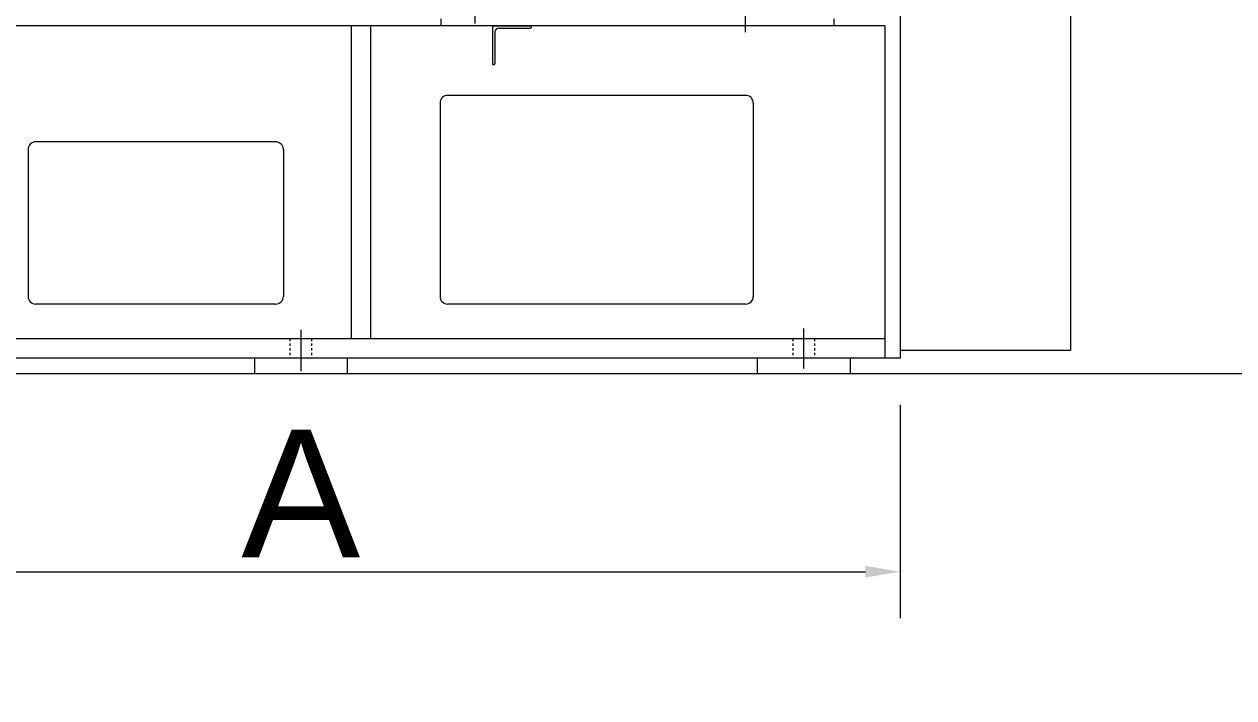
# Model space of a CAD drawing. Header units: millimetres. Extents: x 0 to 559189, y 1 to 426050.
# Drawn here: x 279217 to 318934, y 257316 to 279440 of the extents above; entities that cross this region are included whole.
import ezdxf

# ---------------------------------------------------------------- set-up
doc = ezdxf.new("R2010")
doc.units = ezdxf.units.MM
doc.header["$LTSCALE"] = 25.4
doc.linetypes.add('CENTER', pattern=[50.8, 31.75, -6.35, 6.35, -6.35])
doc.linetypes.add('EB_DASH', pattern=[6, 3, -3])
doc.layers.get('Defpoints').update_dxf_attribs({"lineweight": 5})
for name, color, linetype, lineweight in [('CAXA0', 7, 'Continuous', 5), ('CAXA1', 5, 'CENTER', 5), ('CAXA2', 6, 'EB_DASH', 5)]:
    doc.layers.add(name, color=color, linetype=linetype, lineweight=lineweight)
doc.styles.add('Roman', font='arial.ttf')
doc.styles.get("Standard").update_dxf_attribs({"font": 'arial.ttf'})
doc.dimstyles.new('ISO-25', dxfattribs={"dimscale": 30, "dimtxt": 38.1, "dimasz": 38.1, "dimexe": 50.8, "dimexo": 50.8, "dimgap": 15.875, "dimtad": 1, "dimtih": 1, "dimtoh": 1, "dimdec": 1, "dimlfac": 0.03937, "dimdsep": 46, "dimtxsty": 'Standard', "dimcen": 63.5, "dimclrd": 7, "dimclre": 7, "dimclrt": 7, "dimadec": 0, "dimazin": 0, "dimtfac": 1, "dimtdec": 1, "dimtmove": 0, "dimatfit": 3, "dimfxl": 25.4, "dimlwd": 5, "dimlwe": 5, "dimarcsym": 0})

# ---------------------------------------------------------------- blocks, each defined once
blk = doc.blocks.new('*D16')
at = {"color": 7, "linetype": 'Continuous', "lineweight": 5, "transparency": 16777216}
for p, q in [((213432, 276284), (213432, 248319)), ((334844, 266435), (334844, 248319)), ((214575, 249843), (333701, 249843))]:
    blk.add_line(p, q, dxfattribs=at)
at = {"color": 7, "transparency": 16777216}
for points in [[(214575, 250033), (214575, 249652), (213432, 249843)], [(333701, 250033), (333701, 249652), (334844, 249843)]]:
    blk.add_solid(points, dxfattribs=at)
at = {"layer": 'Defpoints', "color": 0, "transparency": 16777216}
for p in [(213432, 277808), (334844, 267959), (334844, 249843)]:
    blk.add_point(p, dxfattribs=at)
at = {"color": 7, "lineweight": 5, "transparency": 16777216, "insert": (267494, 252486), "char_height": 4191, "attachment_point": 5, "style": 'Roman'}
blk.add_mtext('C', dxfattribs=at)
blk = doc.blocks.new('*D17')
at = {"color": 7, "linetype": 'Continuous', "lineweight": 5, "transparency": 16777216}
for p, q in [((268613, 266943), (268613, 259934)), ((307983, 266943), (307983, 259934)), ((269756, 261458), (306840, 261458))]:
    blk.add_line(p, q, dxfattribs=at)
at = {"color": 7, "transparency": 16777216}
for points in [[(269756, 261648), (269756, 261267), (268613, 261458)], [(306840, 261648), (306840, 261267), (307983, 261458)]]:
    blk.add_solid(points, dxfattribs=at)
at = {"layer": 'Defpoints', "color": 0, "transparency": 16777216}
for p in [(268613, 268467), (307983, 268467), (307983, 261458)]:
    blk.add_point(p, dxfattribs=at)
at = {"color": 7, "lineweight": 5, "transparency": 16777216, "insert": (288298, 264029), "char_height": 4191, "attachment_point": 5, "style": 'Roman'}
blk.add_mtext('A', dxfattribs=at)

msp = doc.modelspace()

# ---------------------------------------------------------------- linework, layer by layer
at = {"color": 7, "lineweight": 5}
for p, q in [((286773.99, 268467.37), (286773.99, 267959.37)), ((289821.99, 268467.37), (289821.99, 267959.37)), ((303283.99, 268467.37), (303283.99, 267959.37)), ((306331.99, 268467.37), (306331.99, 267959.37))]:
    msp.add_line(p, q, dxfattribs=at)
at = {"layer": 'CAXA0', "color": 7, "linetype": 'Continuous', "lineweight": 5}
for p, q in [((307982.98, 281294.28), (307982.98, 268467.37)), ((313570.89, 280024.37), (313570.89, 268721.37)), ((307475.04, 279389.35), (268612.98, 279389.35)), ((289949.04, 279389.37), (289949.04, 269102.37)), ((290584.04, 279389.37), (290584.04, 269102.37)), ((294597.23, 279389.35), (294597.23, 278119.35)), ((294597.23, 279389.35), (295867.23, 279389.35)), ((294813.13, 279313.15), (295841.83, 279313.15)), ((295867.23, 279389.35), (295867.23, 279338.55)), ((307475.04, 279389.35), (307475.04, 268467.37)), ((307982.89, 279341.55), (307982.89, 275853.42)), ((294673.43, 279173.45), (294673.43, 278144.75)), ((307474.98, 279135.6), (307474.98, 271375.9)), ((294597.23, 278119.35), (294648.03, 278119.35)), ((292870.04, 276849.37), (292870.04, 270499.37)), ((302903.04, 277103.37), (293124.04, 277103.37)), ((302839.33, 277103.04), (302001.13, 277103.04)), ((303157.04, 276849.37), (303157.04, 270499.37)), ((279344.54, 275325.37), (279344.54, 270499.37)), ((287472.54, 275579.37), (279598.54, 275579.37)), ((287726.54, 275325.37), (287726.54, 270499.37)), ((287472.54, 270245.37), (279598.54, 270245.37)), ((302903.04, 270245.37), (293124.04, 270245.37)), ((307474.98, 270385.3), (307474.98, 268467.37)), ((307982.98, 270385.3), (307982.98, 268974.34)), ((307474.98, 269102.37), (268613.04, 269102.37)), ((313570.89, 268721.37), (307982.98, 268721.37)), ((307982.98, 268467.37), (268612.98, 268467.37)), ((353117.24, 267959.37), (212596.13, 267959.37))]:
    msp.add_line(p, q, dxfattribs=at)
for centre, radius, start, end in [((294813.13, 279173.45), 139.7, 90, 180), ((295841.83, 279338.55), 25.4, 270, 0), ((294648.03, 278144.75), 25.4, 270, 0), ((293124.04, 276849.37), 254, 90, 180), ((302903, 276849.16), 254, 0, 90), ((302903.04, 276849.37), 254, 0, 90), ((279598.54, 275325.37), 254, 90, 180), ((287472.54, 275325.37), 254, 0, 90), ((279598.54, 270499.37), 254, 180, 270), ((287472.54, 270499.37), 254, 270, 0), ((293124.04, 270499.37), 254, 180, 270), ((302903, 270499.16), 254, 270, 0), ((302903.02, 270499.32), 254, 270, 0), ((302903.04, 270499.37), 254, 270, 0)]:
    msp.add_arc(centre, radius, start, end, dxfattribs=at)
at = {"layer": 'CAXA1', "linetype": 'CENTER', "lineweight": 5, "ltscale": 3}
for p, q in [((294013.07, 281886.14), (294013.07, 279050.55)), ((302903.07, 279181), (302903.07, 281818.1)), ((292895.47, 279620.73), (292895.47, 279389.35)), ((305798.67, 279620.73), (305798.67, 279389.35)), ((288297.99, 269399.85), (288297.99, 268039.56)), ((304807.99, 269446.76), (304807.99, 268133.37))]:
    msp.add_line(p, q, dxfattribs=at)
at = {"layer": 'CAXA2', "color": 7, "linetype": 'EB_DASH', "lineweight": 5}
for p, q in [((287942.39, 269102.37), (287942.39, 268467.37)), ((288653.59, 269102.37), (288653.59, 268467.37)), ((304452.39, 269107.56), (304452.39, 268472.56)), ((305163.59, 269107.56), (305163.59, 268472.56)), ((307474.84, 268857.53), (307477.12, 268857.52))]:
    msp.add_line(p, q, dxfattribs=at)

# ---------------------------------------------------------------- dimensions: what is measured, and where the dimension line sits
at = {"color": 7, "lineweight": 5}
dim = msp.add_linear_dim(base=(334843.59, 249842.68), p1=(213431.59, 277807.83), p2=(334843.59, 267959.37), text='C', dimstyle='ISO-25', override={"dimscale": 30, "dimtxt": 139.7, "dimpost": '\\X', "dimtxsty": 'Roman', "dimtmove": 1}, dxfattribs=at)
dim.commit()
dim.dimension.update_dxf_attribs({"geometry": '*D16', "text_midpoint": (267493.75, 249842.68), "dimtype": 160})
dim = msp.add_linear_dim(base=(307982.98, 261457.52), p1=(268612.98, 268467.37), p2=(307982.98, 268467.37), text='A', dimstyle='ISO-25', override={"dimscale": 30, "dimtxt": 139.7, "dimpost": '\\X', "dimtxsty": 'Roman', "dimtmove": 1}, dxfattribs=at)
dim.commit()
dim.dimension.update_dxf_attribs({"geometry": '*D17', "text_midpoint": (288297.98, 264029.27)})

doc.saveas('drawing.dxf')
